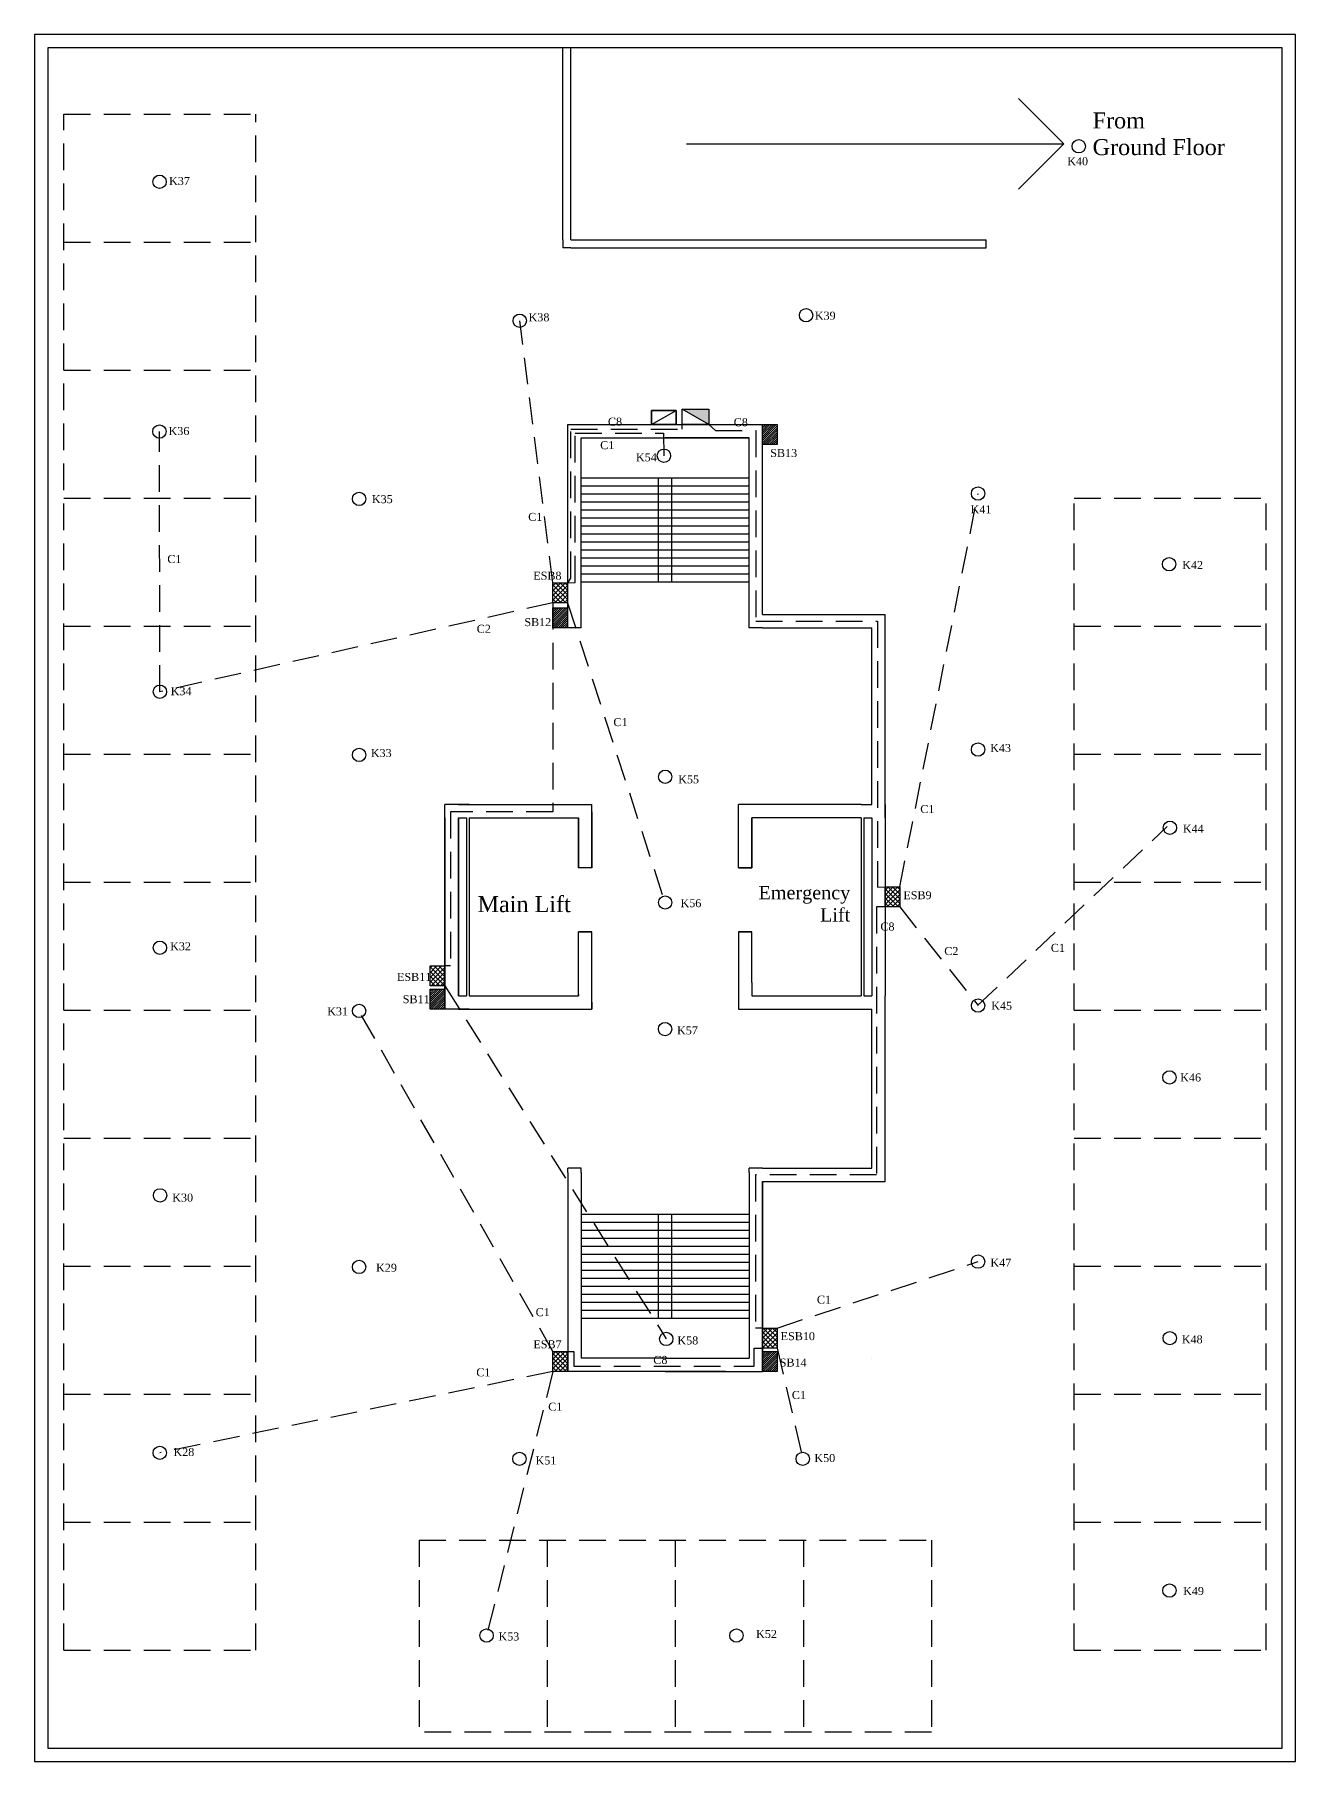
# Model space of a CAD drawing. Header units: inches. Extents: x 217 to 2985, y -231 to 1064.
# Drawn here: x 2039 to 2985, y -231 to 1064 of the extents above; entities that cross this region are included whole.
import ezdxf

# ---------------------------------------------------------------- set-up
doc = ezdxf.new("R2010")
doc.units = ezdxf.units.IN
doc.header["$LTSCALE"] = 80
doc.header["$MEASUREMENT"] = 0
doc.linetypes.add('HIDDEN', pattern=[0.375, 0.25, -0.125])
for name, color, linetype in [('Basement', 18, 'Continuous'), ('Basement Fittings', 18, 'Continuous'), ('Entire Floor', 18, 'Continuous'), ('Fittings', 18, 'Continuous'), ('GF Emergency Conduit', 12, 'HIDDEN'), ('Ground Floor', 18, 'Continuous'), ('Ground Floor Fittings', 18, 'Continuous'), ('Parking Dots', 18, 'HIDDEN'), ('Substation Connection', 212, 'Continuous')]:
    doc.layers.add(name, color=color, linetype=linetype)
doc.styles.get("Standard").update_dxf_attribs({"font": 'times.ttf', "height": 24})

# ---------------------------------------------------------------- blocks, each defined once
blk = doc.blocks.new('Ceiling Light')
at = {"layer": 'Fittings'}
blk.add_circle((0, 0), 5, dxfattribs=at)
blk = doc.blocks.new('SB New')
at = {"layer": 'Fittings'}
blk.add_lwpolyline([(0, 15), (11, 15), (11, 0), (0, 0)], close=True, dxfattribs=at)
blk = doc.blocks.new('Switch Board New')
at = {"layer": 'Fittings'}
h = blk.add_hatch(dxfattribs=at)
h.set_pattern_fill('ANSI31', color=256, scale=9, style=0)
h.set_pattern_definition([(45, (175.8461, 25.8349), (-0.795495, 0.795495), [])])
h.paths.add_polyline_path([(0, 15), (11, 15), (11, 0), (0, 0)])
blk.add_blockref('SB New', (0, 0), dxfattribs=at)
blk = doc.blocks.new('Emergency Switch Board')
at = {"layer": 'Fittings'}
h = blk.add_hatch(dxfattribs=at)
h.set_pattern_fill('ANSI37', color=256, scale=20, style=0)
h.set_pattern_definition([(45, (255.487, -103.99), (-1.767767, 1.767767), []), (135, (255.487, -103.99), (-1.767767, -1.767767), [])])
h.paths.add_polyline_path([(0, 15), (11, 15), (11, 0), (0, 0)])
blk.add_lwpolyline([(0, 15), (11, 15), (11, 0), (0, 0)], close=True, dxfattribs=at)

msp = doc.modelspace()

# ---------------------------------------------------------------- hatches: boundary and pattern name
at = {"layer": 'Fittings'}
msp.add_hatch(color=256, dxfattribs=at).paths.add_polyline_path([(2544.6, 783), (2524.7, 783), (2544.6, 771.5)])

# ---------------------------------------------------------------- linework, layer by layer
at = {"layer": 'Basement'}
for p, q in [((2039, 1064), (2039, -231)), ((2984.5, 1064), (2039, 1064)), ((2984.5, -231), (2984.5, 1064)), ((2974.5, 1054), (2049, 1054)), ((2049, 1054), (2049, -221)), ((2049, 1054), (2049, 910)), ((2435.2, 910), (2435.2, 1054)), ((2441.2, 910), (2441.2, 1054)), ((2974.5, -221), (2974.5, 1054)), ((2810.8, 982), (2776.9, 1016)), ((2527.8, 982), (2810.8, 982)), ((2810.8, 982), (2776.9, 948.1)), ((2435.2, 910), (2435.2, 904)), ((2441.2, 910), (2752.5, 910)), ((2752.5, 904), (2752.5, 910)), ((2441.2, 904), (2435.2, 904)), ((2441.2, 904), (2752.5, 904)), ((2469.8, 771.5), (2553.8, 771.5)), ((2039, -231), (2984.5, -231)), ((2049, -221), (2974.5, -221))]:
    msp.add_line(p, q, dxfattribs=at)
at = {"layer": 'Basement Fittings'}
for p, q in [((2438.8, 761.5), (2438.8, 771.5)), ((2553.8, 771.5), (2584.8, 771.5)), ((2584.8, 629), (2584.8, 771.5)), ((2584.8, 629), (2676.8, 629)), ((2676.8, 619), (2676.8, 629)), ((2584.8, 619), (2666.8, 619)), ((2584.8, 213.9), (2666.8, 213.9)), ((2676.8, 203.9), (2676.8, 213.9)), ((2584.8, 203.9), (2676.8, 203.9)), ((2438.8, 71.4), (2438.8, 61.4)), ((2584.8, 71.4), (2584.8, 61.4)), ((2511.8, 61.4), (2438.8, 61.4))]:
    msp.add_line(p, q, dxfattribs=at)
at = {"layer": 'Entire Floor'}
for p, q in [((2364.8, 486.7), (2446.8, 486.7)), ((2446.8, 486.7), (2456.8, 486.7)), ((2456.8, 481), (2456.8, 486.7)), ((2566.8, 439), (2566.8, 486.7)), ((2576.8, 486.7), (2566.8, 486.7)), ((2658.8, 486.7), (2576.8, 486.7)), ((2346.8, 476.7), (2346.8, 343)), ((2356.8, 476.7), (2356.8, 343)), ((2356.8, 476.7), (2362.8, 476.7)), ((2362.8, 476.7), (2362.8, 343)), ((2364.8, 476.7), (2364.8, 343)), ((2364.8, 476.7), (2446.8, 476.7)), ((2658.8, 476.7), (2576.8, 476.7)), ((2658.8, 476.7), (2658.8, 353.2)), ((2660.8, 476.7), (2666.8, 476.7)), ((2660.8, 476.7), (2660.8, 353.2)), ((2666.8, 476.7), (2666.8, 353.2)), ((2676.8, 476.7), (2676.8, 353.2)), ((2446.8, 383.3), (2446.8, 391)), ((2456.8, 338.4), (2456.8, 391)), ((2566.8, 391), (2566.8, 343.2)), ((2576.8, 353.2), (2576.8, 343)), ((2658.8, 353.2), (2658.8, 343)), ((2356.8, 343), (2362.8, 343)), ((2364.8, 343), (2446.8, 343)), ((2566.8, 343.2), (2566.8, 333)), ((2576.8, 343), (2658.8, 343)), ((2676.8, 333), (2676.8, 343.2)), ((2364.8, 333), (2446.8, 333)), ((2446.8, 333), (2456.8, 333)), ((2566.8, 333), (2666.8, 333))]:
    msp.add_line(p, q, dxfattribs=at)
at = {"layer": 'Fittings'}
for p, q in [((2544.6, 771.5), (2524.7, 783)), ((2346.8, 476.7), (2346.8, 486.7)), ((2364.8, 486.7), (2356.8, 486.7)), ((2456.8, 439), (2456.8, 481)), ((2658.8, 486.7), (2666.8, 486.7)), ((2676.8, 476.7), (2676.8, 486.7)), ((2446.8, 439), (2446.8, 476.7)), ((2446.8, 439), (2446.8, 476.7)), ((2576.8, 439), (2576.8, 476.7)), ((2456.8, 439), (2446.8, 439)), ((2576.8, 439), (2566.8, 439)), ((2446.8, 344.2), (2446.8, 391)), ((2456.8, 391), (2446.8, 391)), ((2576.8, 391), (2566.8, 391)), ((2576.8, 353.2), (2576.8, 391)), ((2676.8, 353.2), (2676.8, 343.2)), ((2346.8, 343), (2346.8, 333)), ((2446.8, 344.2), (2446.8, 343)), ((2456.8, 338.4), (2456.8, 333)), ((2364.8, 333), (2356.8, 333))]:
    msp.add_line(p, q, dxfattribs=at)
msp.add_lwpolyline([(2524.7, 783), (2544.6, 783), (2544.6, 771.5), (2524.7, 771.5)], close=True, dxfattribs=at)
at = {"layer": 'GF Emergency Conduit'}
for p, q in [((2427.7, 652.9), (2402.8, 849.4)), ((2133, 571.2), (2132.7, 766.3)), ((2441.2, 656.4), (2441.2, 768.2)), ((2441.2, 768.2), (2524.6, 768.2)), ((2444.4, 653.1), (2444.4, 765.2)), ((2444.4, 765.2), (2510.6, 765.2)), ((2510.6, 765.2), (2511, 748.2)), ((2524.6, 768.2), (2524.7, 771.5)), ((2544.6, 771.5), (2549.6, 767)), ((2549.6, 767), (2579.9, 767)), ((2579.9, 767), (2579.9, 624.2)), ((2687.8, 424.8), (2746.5, 719.8)), ((2438.7, 652.9), (2444.4, 653.1)), ((2438.8, 652.9), (2441.2, 656.4)), ((2427.7, 637.9), (2133, 571.2)), ((2427.7, 637.9), (2427.7, 481.1)), ((2438.7, 637.9), (2511.8, 412.8)), ((2579.9, 624.2), (2671, 624.2)), ((2671, 624.2), (2671, 424.6)), ((2427.7, 481.1), (2351, 481.1)), ((2351, 481.1), (2351, 365.6)), ((2746.2, 335.8), (2888.4, 470.2)), ((2671, 424.6), (2676.8, 424.8)), ((2676.8, 409.8), (2670.4, 409.8)), ((2670.4, 409.8), (2670.4, 209)), ((2687.8, 409.8), (2746.5, 335.8)), ((2351, 365.6), (2346.8, 365.6)), ((2346.8, 350.5), (2512.7, 85.8)), ((2427.7, 76.4), (2282.4, 331.8)), ((2670.4, 209), (2579.7, 209)), ((2579.7, 209), (2579.7, 94.1)), ((2595.8, 94), (2746.5, 143.8)), ((2579.7, 94.1), (2584.8, 94.1)), ((2578.7, 78.9), (2584.8, 79)), ((2578.7, 65.4), (2578.7, 78.9)), ((2595.8, 79), (2615, -4.1)), ((2438.8, 76.4), (2443.5, 76.4)), ((2443.5, 76.4), (2443.5, 65.4)), ((2443.5, 65.4), (2578.7, 65.4)), ((2427.7, 61.4), (2132.9, 0.4)), ((2427.7, 61.4), (2378, -136.6))]:
    msp.add_line(p, q, dxfattribs=at)
at = {"layer": 'Ground Floor'}
for p, q in [((2438.8, 771.5), (2469.8, 771.5)), ((2438.8, 619), (2438.8, 761.5)), ((2448.8, 761.5), (2574.8, 761.5)), ((2448.8, 619), (2448.8, 761.5)), ((2574.8, 761.5), (2511.8, 761.5)), ((2574.8, 619), (2574.8, 761.5)), ((2448.8, 731.5), (2574.8, 731.5)), ((2448.8, 725.5), (2574.8, 725.5)), ((2506.8, 653.5), (2506.8, 731.5)), ((2516.8, 653.5), (2516.8, 731.5)), ((2448.8, 719.5), (2574.8, 719.5)), ((2448.8, 713.5), (2574.8, 713.5)), ((2448.8, 707.5), (2574.8, 707.5)), ((2448.8, 701.5), (2574.8, 701.5)), ((2448.8, 695.5), (2574.8, 695.5)), ((2448.8, 689.5), (2574.8, 689.5)), ((2448.8, 683.5), (2574.8, 683.5)), ((2448.8, 677.5), (2574.8, 677.5)), ((2448.8, 671.5), (2574.8, 671.5)), ((2448.8, 665.5), (2574.8, 665.5)), ((2448.8, 659.5), (2574.8, 659.5)), ((2448.8, 653.5), (2574.8, 653.5)), ((2448.8, 619), (2438.8, 619)), ((2584.8, 619), (2574.8, 619)), ((2666.8, 486.7), (2666.8, 619)), ((2676.8, 486.7), (2676.8, 619)), ((2346.8, 333), (2346.8, 486.7)), ((2356.8, 486.7), (2346.8, 486.7)), ((2356.8, 486.7), (2364.8, 486.7)), ((2456.8, 481), (2456.8, 439)), ((2658.8, 486.7), (2666.8, 486.7)), ((2676.8, 486.7), (2676.8, 476.7)), ((2356.8, 343), (2356.8, 476.7)), ((2446.8, 476.7), (2446.8, 439)), ((2576.8, 476.7), (2576.8, 439)), ((2566.8, 439), (2576.8, 439)), ((2446.8, 391), (2456.8, 391)), ((2566.8, 391), (2576.8, 391)), ((2576.8, 353.2), (2576.8, 391)), ((2446.8, 343), (2446.8, 383.3)), ((2660.8, 353.2), (2660.8, 343)), ((2666.8, 353.2), (2666.8, 343)), ((2676.8, 353.2), (2676.8, 343.2)), ((2456.8, 333), (2456.8, 338.4)), ((2660.8, 343), (2666.8, 343)), ((2356.8, 333), (2346.8, 333)), ((2356.8, 333), (2364.8, 333)), ((2666.8, 213.9), (2666.8, 333)), ((2676.8, 213.9), (2676.8, 333)), ((2448.8, 213.9), (2438.8, 213.9)), ((2438.8, 210.7), (2438.8, 213.9)), ((2438.8, 210.7), (2438.8, 71.4)), ((2448.8, 210.7), (2448.8, 213.9)), ((2448.8, 210.7), (2448.8, 71.4)), ((2584.8, 213.9), (2574.8, 213.9)), ((2574.8, 210.7), (2574.8, 213.9)), ((2574.8, 210.7), (2574.8, 71.4)), ((2584.8, 203.9), (2584.8, 71.4)), ((2584.8, 71.4), (2584.8, 203.9)), ((2448.8, 179.4), (2574.8, 179.4)), ((2448.8, 173.4), (2574.8, 173.4)), ((2506.8, 101.4), (2506.8, 179.4)), ((2516.8, 101.4), (2516.8, 179.4)), ((2448.8, 167.4), (2574.8, 167.4)), ((2448.8, 161.4), (2574.8, 161.4)), ((2448.8, 155.4), (2574.8, 155.4)), ((2448.8, 149.4), (2574.8, 149.4)), ((2448.8, 143.4), (2574.8, 143.4)), ((2448.8, 137.4), (2574.8, 137.4)), ((2448.8, 131.4), (2574.8, 131.4)), ((2448.8, 125.4), (2574.8, 125.4)), ((2448.8, 119.4), (2574.8, 119.4)), ((2448.8, 119.4), (2574.8, 119.4)), ((2448.8, 119.4), (2574.8, 119.4)), ((2448.8, 113.4), (2574.8, 113.4)), ((2448.8, 107.4), (2574.8, 107.4)), ((2448.8, 101.4), (2574.8, 101.4)), ((2511.8, 71.4), (2448.8, 71.4)), ((2511.8, 71.4), (2574.8, 71.4)), ((2666.8, 71.4), (2666.8, 71.4)), ((2666.8, 71.4), (2666.8, 71.4)), ((2666.8, 71.4), (2666.8, 71.4)), ((2666.8, 71.4), (2666.8, 71.4)), ((2557.1, 61.4), (2511.8, 61.4)), ((2511.8, 61.4), (2584.8, 61.4))]:
    msp.add_line(p, q, dxfattribs=at)
at = {"layer": 'Ground Floor Fittings'}
msp.add_line((2501.7, 771.5), (2520.2, 782.2), dxfattribs=at)
msp.add_lwpolyline([(2501.7, 771.5), (2501.7, 782.2), (2520.2, 782.2), (2520.2, 771.5)], close=True, dxfattribs=at)
msp.add_lwpolyline([(2501.7, 771.5), (2501.7, 782.2), (2520.2, 782.2), (2520.2, 771.5)], close=True, dxfattribs=at)
at = {"layer": 'Parking Dots'}
for p, q in [((2061, -147.7), (2061, 1004.3)), ((2061, 1004.3), (2205, 1004.3)), ((2205, -51.7), (2205, 1004.3)), ((2061, 908.3), (2205, 908.3)), ((2061, 812.3), (2205, 812.3)), ((2061, 716.3), (2205, 716.3)), ((2818.5, -147.7), (2818.5, 716.3)), ((2818.5, 716.3), (2962.5, 716.3)), ((2962.5, -147.7), (2962.5, 716.3)), ((2061, 620.3), (2205, 620.3)), ((2818.5, 620.3), (2962.5, 620.3)), ((2061, 524.3), (2205, 524.3)), ((2818.5, 524.3), (2962.5, 524.3)), ((2061, 428.3), (2205, 428.3)), ((2818.5, 428.3), (2962.5, 428.3)), ((2061, 332.3), (2205, 332.3)), ((2818.5, 332.3), (2962.5, 332.3)), ((2061, 236.3), (2205, 236.3)), ((2818.5, 236.3), (2962.5, 236.3)), ((2061, 140.3), (2205, 140.3)), ((2818.5, 140.3), (2962.5, 140.3)), ((2061, 44.3), (2205, 44.3)), ((2818.5, 44.3), (2962.5, 44.3)), ((2061, -51.7), (2205, -51.7)), ((2205, -147.7), (2205, -51.7)), ((2818.5, -51.7), (2962.5, -51.7)), ((2327.5, -65), (2711.5, -65)), ((2327.5, -65), (2327.5, -209)), ((2423.5, -65), (2423.5, -209)), ((2519.5, -65), (2519.5, -209)), ((2615.5, -65), (2615.5, -209)), ((2711.5, -65), (2711.5, -209)), ((2061, -147.7), (2205, -147.7)), ((2818.5, -147.7), (2962.5, -147.7)), ((2711.5, -209), (2327.5, -209))]:
    msp.add_line(p, q, dxfattribs=at)
at = {"layer": 'Substation Connection'}
msp.add_lwpolyline([(2501.7, 771.5), (2520.2, 771.5), (2520.2, 782.2), (2501.7, 782.2)], close=True, dxfattribs=at)

# ---------------------------------------------------------------- block references
at = {"layer": 'Basement Fittings'}
for p in [(2822, 980.2), (2132.8, 953.6), (2617.5, 853.5), (2402.8, 849.4), (2132.7, 766.3), (2282.4, 715.8), (2746.5, 719.8), (2889.8, 666.8), (2133, 571.2), (2890.4, 469.2), (2133, 379.2), (2890, 281.9), (2133.1, 193.5), (2890.3, 86.4), (2132.9, 0.4), (2890, -102.9), (2378, -136.6), (2565.3, -136.6)]:
    msp.add_blockref('Ceiling Light', p, dxfattribs=at)
at = {"layer": 'Ground Floor Fittings'}
for name, p in [('Switch Board New', (2584.8, 756.5)), ('Ceiling Light', (2511, 748.2)), ('Emergency Switch Board', (2427.7, 637.9)), ('Switch Board New', (2427.7, 619)), ('Ceiling Light', (2746.5, 527.8)), ('Ceiling Light', (2282.4, 523.8)), ('Ceiling Light', (2511.9, 507.4)), ('Ceiling Light', (2511.9, 413.1)), ('Emergency Switch Board', (2676.8, 409.8)), ('Emergency Switch Board', (2335.7, 350.5)), ('Ceiling Light', (2282.4, 331.8)), ('Switch Board New', (2335.7, 333)), ('Ceiling Light', (2746.5, 335.8)), ('Ceiling Light', (2511.8, 318.2)), ('Ceiling Light', (2282.4, 139.8)), ('Ceiling Light', (2746.5, 143.8)), ('Ceiling Light', (2512.7, 85.8)), ('Emergency Switch Board', (2584.8, 79)), ('Emergency Switch Board', (2427.7, 61.4)), ('Switch Board New', (2584.8, 61.4)), ('Ceiling Light', (2402.6, -4.1)), ('Ceiling Light', (2615, -4.1))]:
    msp.add_blockref(name, p, dxfattribs=at)

# ---------------------------------------------------------------- texts
at = {"layer": 'Basement', "insert": (2832.4, 1005.6), "char_height": 12, "width": 118.192, "attachment_point": 1}
msp.add_mtext('From\\PGround Floor', dxfattribs=at)
at = {"layer": 'Entire Floor'}
for s, insert, char_height, width, attachment_point in [('Main Lift', (2371.2, 417.9), 12, 100.716, 1), ('Emergency\\P      Lift', (2650.7, 425.5), 10, 87.287, 3)]:
    msp.add_mtext(s, dxfattribs=dict(at, insert=insert, char_height=char_height, width=width, attachment_point=attachment_point))
at = {"layer": 'GF Emergency Conduit', "char_height": 6, "attachment_point": 1}
for s, insert, width in [('C8', (2469, 776.7), 45.346), ('C8', (2563.3, 776.3), 45.346), ('C1', (2463.2, 759.1), 40.102), ('C1', (2409.2, 705.3), 40.102), ('C1', (2138.6, 673.7), 40.102), ('C2', (2370.6, 621.4), 40.102), ('C1', (2473.1, 551.4), 40.102), ('C1', (2703.2, 486.2), 40.102), ('C8', (2673.3, 398.1), 45.346), ('C2', (2721.2, 379.7), 40.102), ('C1', (2801.1, 382.1), 40.102), ('C1', (2625.7, 118.3), 40.102), ('C1', (2414.8, 108.9), 40.102), ('C8', (2503, 73.1), 45.346), ('C1', (2370.3, 63.8), 40.102), ('C1', (2606.9, 46.8), 40.102), ('C1', (2424.2, 38), 40.102)]:
    msp.add_mtext(s, dxfattribs=dict(at, insert=insert, width=width))
at = {"layer": 'Ground Floor Fittings', "char_height": 6, "attachment_point": 1}
for s, insert, width in [('K40', (2813.4, 972), 48.113), ('K37', (2139.9, 957.2), 48.113), ('K38', (2409.5, 855), 48.113), ('K39', (2624.1, 856.2), 48.113), ('K36', (2139.5, 769.7), 48.113), ('SB13', (2590.7, 753.2), 65.944), ('K54', (2490, 750), 48.113), ('K35', (2292, 718.6), 48.113), ('K41', (2740.9, 711), 48.113), ('ESB8', (2413, 661.2), 37.802), ('K42', (2899.6, 669.2), 48.113), ('SB12', (2406.3, 626.4), 65.944), ('K34', (2141.1, 574.6), 48.113), ('K43', (2755.6, 532), 48.113), ('K33', (2291.2, 528.2), 48.113), ('K55', (2521.7, 508.5), 48.113), ('K44', (2900.1, 471.5), 48.113), ('K56', (2523.4, 415.6), 48.113), ('ESB9', (2690.5, 421.6), 37.802), ('K32', (2140.7, 383.3), 48.113), ('ESB11', (2310.8, 360.3), 65.944), ('SB11', (2315.1, 343.6), 65.944), ('K45', (2756.4, 338.7), 48.113), ('K31', (2258.5, 334.5), 48.113), ('K57', (2520.8, 320.2), 48.113), ('K46', (2898.1, 284.9), 48.113), ('K30', (2142.3, 194.8), 48.113), ('K47', (2755.8, 146), 48.113), ('K29', (2295.1, 142.2), 48.113), ('ESB10', (2598.5, 90.9), 37.802), ('ESB7', (2413.1, 84.8), 37.802), ('K58', (2521.1, 87.7), 48.113), ('K48', (2899.3, 88.5), 48.113), ('SB14', (2597.8, 71.1), 65.944), ('K28', (2143.2, 4), 48.113), ('K51', (2414.7, -2.3), 48.113), ('K50', (2623.8, -0.5), 48.113), ('K49', (2900.3, -100.2), 48.113), ('K53', (2386.9, -134.3), 48.113), ('K52', (2580.1, -132.4), 48.113)]:
    msp.add_mtext(s, dxfattribs=dict(at, insert=insert, width=width))

doc.saveas('drawing.dxf')
